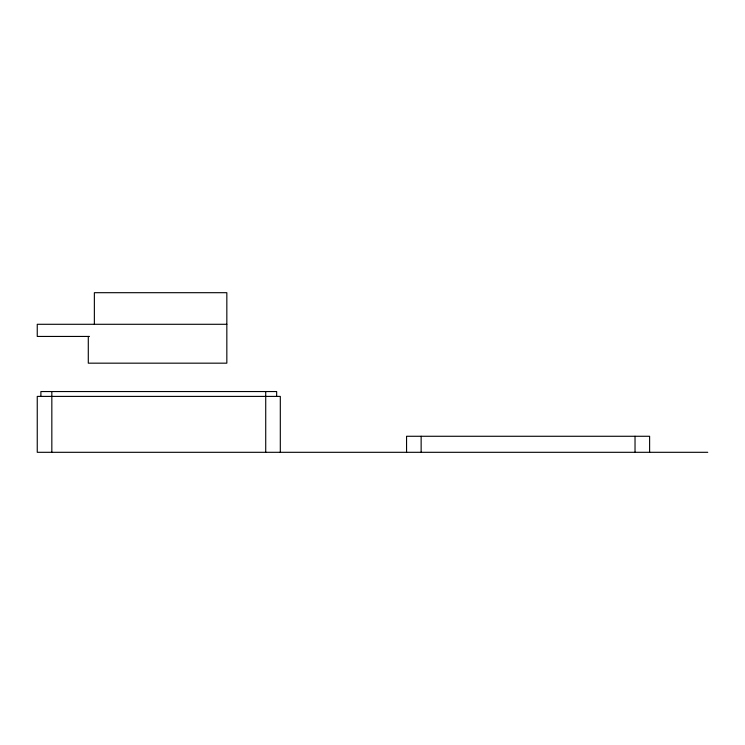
<?xml version="1.0" encoding="UTF-8"?>
<svg xmlns="http://www.w3.org/2000/svg" width="745" height="745" viewBox="0 0 745 745"><rect width="100%" height="100%" fill="white"/><g stroke="black" fill="none" stroke-linecap="round" stroke-linejoin="round"><path stroke-width="1.12" d="M226.834 324.289L37.25 324.289L37.25 336.442L89.502 336.442M707.75 452.308L37.25 452.308L37.25 396.405L280.306 396.405L280.306 452.308M649.612 452.308L649.612 436.272L406.556 436.272L406.556 452.308M635.029 436.272L635.029 452.308M421.139 436.272L421.139 452.308M276.656 396.405L276.656 391.544L40.891 391.544L40.891 396.405M265.723 391.544L265.723 452.308M94.364 324.289L94.364 292.692L226.834 292.692L226.834 363.169L88.292 363.169L88.292 336.442M51.833 391.544L51.833 452.308"/></g></svg>
